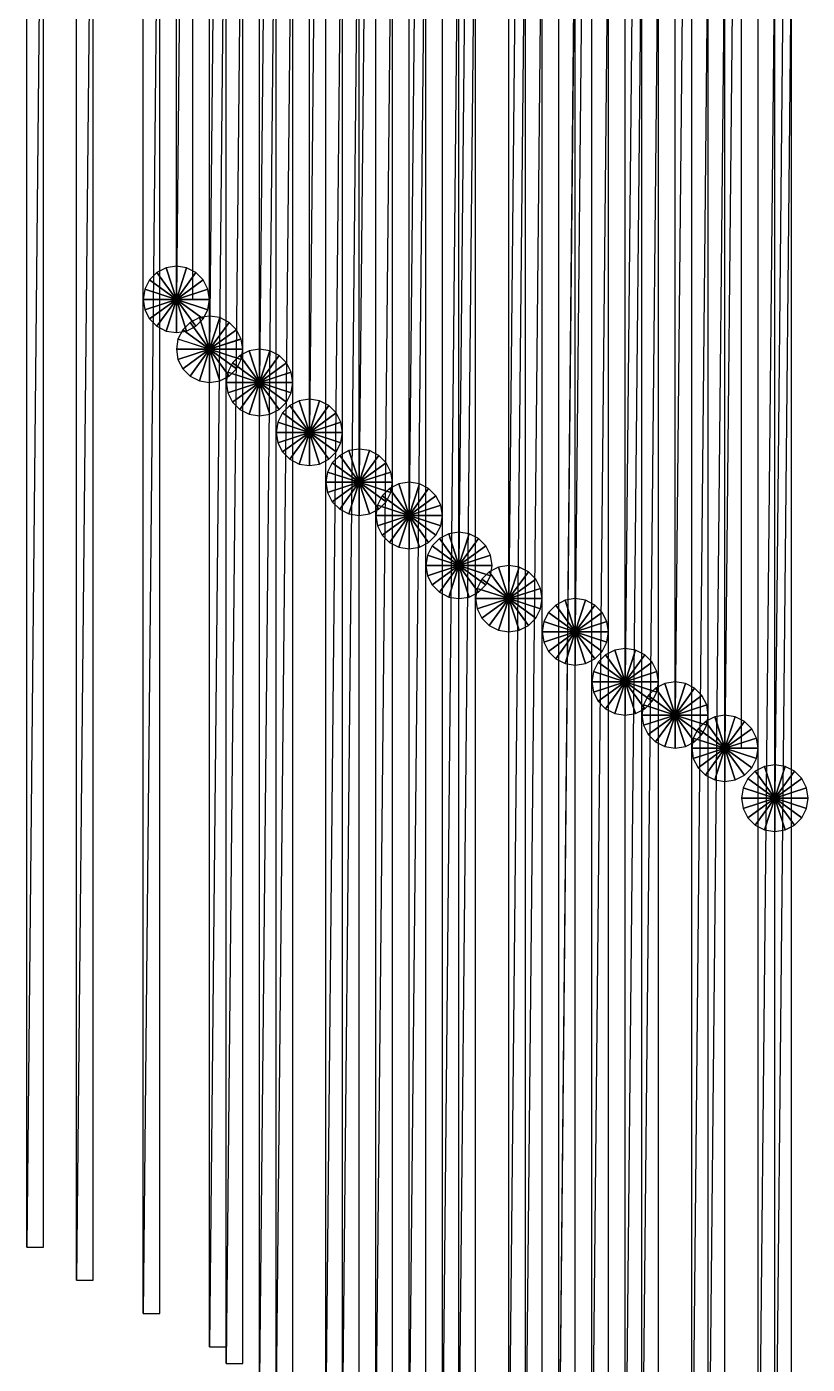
# Model space of a CAD drawing. Header units: metres. Extents: x -172 to 779, y -182 to 937.
# Drawn here: x -123 to -76, y 416 to 496.4 of the extents above; entities that cross this region are included whole.
import ezdxf

# ---------------------------------------------------------------- set-up
doc = ezdxf.new("R2010")
doc.units = ezdxf.units.M

msp = doc.modelspace()

# ---------------------------------------------------------------- linework, layer by layer
for points in [[(-114, 480), (-113, 480), (-113, 581), (-112.9999, 581.0001, 0.0001)], [(-113, 581), (-114, 480), (-114, 581), (-113.9999, 581.0001, 0.0001)], [(-112, 477), (-111, 477), (-111, 578), (-110.9999, 578.0001, 0.0001)], [(-111, 578), (-112, 477), (-112, 578), (-111.9999, 578.0001, 0.0001)], [(-109, 475), (-108, 475), (-108, 576), (-107.9999, 576.0001, 0.0001)], [(-108, 576), (-109, 475), (-109, 576), (-108.9999, 576.0001, 0.0001)], [(-106, 472), (-105, 472), (-105, 573), (-104.9999, 573.0001, 0.0001)], [(-105, 573), (-106, 472), (-106, 573), (-105.9999, 573.0001, 0.0001)], [(-103, 469), (-102, 469), (-102, 570), (-101.9999, 570.0001, 0.0001)], [(-102, 570), (-103, 469), (-103, 570), (-102.9999, 570.0001, 0.0001)], [(-100, 467), (-99, 467), (-99, 568), (-98.9999, 568.0001, 0.0001)], [(-99, 568), (-100, 467), (-100, 568), (-99.9999, 568.0001, 0.0001)], [(-97, 464), (-96, 464), (-96, 565), (-95.9999, 565.0001, 0.0001)], [(-96, 565), (-97, 464), (-97, 565), (-96.9999, 565.0001, 0.0001)], [(-94, 462), (-93, 462), (-93, 563), (-92.9999, 563.0001, 0.0001)], [(-93, 563), (-94, 462), (-94, 563), (-93.9999, 563.0001, 0.0001)], [(-90, 460), (-89, 460), (-89, 561), (-88.9999, 561.0001, 0.0001)], [(-89, 561), (-90, 460), (-90, 561), (-89.9999, 561.0001, 0.0001)], [(-87, 457), (-86, 457), (-86, 558), (-85.9999, 558.0001, 0.0001)], [(-86, 558), (-87, 457), (-87, 558), (-86.9999, 558.0001, 0.0001)], [(-84, 455), (-83, 455), (-83, 556), (-82.9999, 556.0001, 0.0001)], [(-83, 556), (-84, 455), (-84, 556), (-83.9999, 556.0001, 0.0001)], [(-81, 453), (-80, 453), (-80, 554), (-79.9999, 554.0001, 0.0001)], [(-80, 554), (-81, 453), (-81, 554), (-80.9999, 554.0001, 0.0001)], [(-78, 450), (-77, 450), (-77, 551), (-76.9999, 551.0001, 0.0001)], [(-77, 551), (-78, 450), (-78, 551), (-77.9999, 551.0001, 0.0001)], [(-123, 423), (-122, 423), (-122, 524), (-121.9999, 524.0001, 0.0001)], [(-122, 524), (-123, 423), (-123, 524), (-122.9999, 524.0001, 0.0001)], [(-120, 421), (-119, 421), (-119, 522), (-118.9999, 522.0001, 0.0001)], [(-119, 522), (-120, 421), (-120, 522), (-119.9999, 522.0001, 0.0001)], [(-116, 419), (-115, 419), (-115, 520), (-114.9999, 520.0001, 0.0001)], [(-115, 520), (-116, 419), (-116, 520), (-115.9999, 520.0001, 0.0001)], [(-112, 417), (-111, 417), (-111, 518), (-110.9999, 518.0001, 0.0001)], [(-111, 518), (-112, 417), (-112, 518), (-111.9999, 518.0001, 0.0001)], [(-111, 416), (-110, 416), (-110, 517), (-109.9999, 517.0001, 0.0001)], [(-110, 517), (-111, 416), (-111, 517), (-110.9999, 517.0001, 0.0001)], [(-109, 415), (-108, 415), (-108, 516), (-107.9999, 516.0001, 0.0001)], [(-108, 516), (-109, 415), (-109, 516), (-108.9999, 516.0001, 0.0001)], [(-108, 414), (-107, 414), (-107, 515), (-106.9999, 515.0001, 0.0001)], [(-107, 515), (-108, 414), (-108, 515), (-107.9999, 515.0001, 0.0001)], [(-105, 413), (-104, 413), (-104, 514), (-103.9999, 514.0001, 0.0001)], [(-104, 514), (-105, 413), (-105, 514), (-104.9999, 514.0001, 0.0001)], [(-104, 413), (-103, 413), (-103, 514), (-102.9999, 514.0001, 0.0001)], [(-103, 514), (-104, 413), (-104, 514), (-103.9999, 514.0001, 0.0001)], [(-102, 412), (-101, 412), (-101, 513), (-100.9999, 513.0001, 0.0001)], [(-101, 513), (-102, 412), (-102, 513), (-101.9999, 513.0001, 0.0001)], [(-100, 411), (-99, 411), (-99, 512), (-98.9999, 512.0001, 0.0001)], [(-99, 512), (-100, 411), (-100, 512), (-99.9999, 512.0001, 0.0001)], [(-98, 410), (-97, 410), (-97, 511), (-96.9999, 511.0001, 0.0001)], [(-97, 511), (-98, 410), (-98, 511), (-97.9999, 511.0001, 0.0001)], [(-97, 410), (-96, 410), (-96, 511), (-95.9999, 511.0001, 0.0001)], [(-96, 511), (-97, 410), (-97, 511), (-96.9999, 511.0001, 0.0001)], [(-94, 408), (-93, 408), (-93, 509), (-92.9999, 509.0001, 0.0001)], [(-93, 509), (-94, 408), (-94, 509), (-93.9999, 509.0001, 0.0001)], [(-93, 408), (-92, 408), (-92, 509), (-91.9999, 509.0001, 0.0001)], [(-92, 509), (-93, 408), (-93, 509), (-92.9999, 509.0001, 0.0001)], [(-91, 407), (-90, 407), (-90, 508), (-89.9999, 508.0001, 0.0001)], [(-90, 508), (-91, 407), (-91, 508), (-90.9999, 508.0001, 0.0001)], [(-89, 406), (-88, 406), (-88, 507), (-87.9999, 507.0001, 0.0001)], [(-88, 507), (-89, 406), (-89, 507), (-88.9999, 507.0001, 0.0001)], [(-87, 405), (-86, 405), (-86, 506), (-85.9999, 506.0001, 0.0001)], [(-86, 506), (-87, 405), (-87, 506), (-86.9999, 506.0001, 0.0001)], [(-86, 405), (-85, 405), (-85, 506), (-84.9999, 506.0001, 0.0001)], [(-85, 506), (-86, 405), (-86, 506), (-85.9999, 506.0001, 0.0001)], [(-83, 404), (-82, 404), (-82, 505), (-81.9999, 505.0001, 0.0001)], [(-82, 505), (-83, 404), (-83, 505), (-82.9999, 505.0001, 0.0001)], [(-82, 403), (-81, 403), (-81, 504), (-80.9999, 504.0001, 0.0001)], [(-81, 504), (-82, 403), (-82, 504), (-81.9999, 504.0001, 0.0001)], [(-79, 402), (-78, 402), (-78, 503), (-77.9999, 503.0001, 0.0001)], [(-78, 503), (-79, 402), (-79, 503), (-78.9999, 503.0001, 0.0001)], [(-78, 402), (-77, 402), (-77, 503), (-76.9999, 503.0001, 0.0001)], [(-77, 503), (-78, 402), (-78, 503), (-77.9999, 503.0001, 0.0001)], [(-114, 480), (-114.618034, 481.9021), (-115.17557, 481.61804), (-115.17547, 481.61813, 0.0001)], [(-114, 480), (-114, 482), (-114.618034, 481.9021), (-114.617935, 481.9022, 0.0001)], [(-114, 480), (-113.381966, 481.9021), (-114, 482), (-113.9999, 482.0001, 0.0001)], [(-114, 480), (-112.82443, 481.61804), (-113.381966, 481.9021), (-113.38187, 481.9022, 0.0001)], [(-114, 480), (-115.618034, 481.17557), (-115.902115, 480.61804), (-115.902016, 480.61813, 0.0001)], [(-114, 480), (-115.17557, 481.61804), (-115.618034, 481.17557), (-115.617935, 481.17566, 0.0001)], [(-114, 480), (-112.381966, 481.17557), (-112.82443, 481.61804), (-112.82433, 481.61813, 0.0001)], [(-114, 480), (-112.097885, 480.61804), (-112.381966, 481.17557), (-112.38187, 481.17566, 0.0001)], [(-114, 480), (-115.902115, 480.61804), (-116, 480), (-115.9999, 480.0001, 0.0001)], [(-114, 480), (-112, 480), (-112.097885, 480.61804), (-112.097786, 480.61813, 0.0001)], [(-114, 480), (-116, 480), (-115.902115, 479.38196), (-115.902016, 479.38205, 0.0001)], [(-114, 480), (-115.902115, 479.38196), (-115.618034, 478.82443), (-115.617935, 478.82452, 0.0001)], [(-114, 480), (-115.618034, 478.82443), (-115.17557, 478.38196), (-115.17547, 478.38205, 0.0001)], [(-114, 480), (-115.17557, 478.38196), (-114.618034, 478.0979), (-114.617935, 478.098, 0.0001)], [(-114, 480), (-114.618034, 478.0979), (-114, 478), (-113.9999, 478.0001, 0.0001)], [(-114, 480), (-112.097885, 479.38196), (-112, 480), (-111.9999, 480.0001, 0.0001)], [(-114, 480), (-114, 478), (-113.381966, 478.0979), (-113.38187, 478.098, 0.0001)], [(-114, 480), (-113.381966, 478.0979), (-112.82443, 478.38196), (-112.82433, 478.38205, 0.0001)], [(-114, 480), (-112.82443, 478.38196), (-112.381966, 478.82443), (-112.38187, 478.82452, 0.0001)], [(-114, 480), (-112.381966, 478.82443), (-112.097885, 479.38196), (-112.097786, 479.38205, 0.0001)], [(-112, 477), (-112.618034, 478.9021), (-113.17557, 478.61804), (-113.17547, 478.61813, 0.0001)], [(-112, 477), (-112, 479), (-112.618034, 478.9021), (-112.617935, 478.9022, 0.0001)], [(-112, 477), (-111.381966, 478.9021), (-112, 479), (-111.9999, 479.0001, 0.0001)], [(-112, 477), (-110.82443, 478.61804), (-111.381966, 478.9021), (-111.38187, 478.9022, 0.0001)], [(-112, 477), (-113.618034, 478.17557), (-113.902115, 477.61804), (-113.902016, 477.61813, 0.0001)], [(-112, 477), (-113.17557, 478.61804), (-113.618034, 478.17557), (-113.617935, 478.17566, 0.0001)], [(-112, 477), (-110.381966, 478.17557), (-110.82443, 478.61804), (-110.82433, 478.61813, 0.0001)], [(-112, 477), (-110.097885, 477.61804), (-110.381966, 478.17557), (-110.38187, 478.17566, 0.0001)], [(-112, 477), (-113.902115, 477.61804), (-114, 477), (-113.9999, 477.0001, 0.0001)], [(-112, 477), (-110, 477), (-110.097885, 477.61804), (-110.097786, 477.61813, 0.0001)], [(-112, 477), (-114, 477), (-113.902115, 476.38196), (-113.902016, 476.38205, 0.0001)], [(-112, 477), (-113.902115, 476.38196), (-113.618034, 475.82443), (-113.617935, 475.82452, 0.0001)], [(-112, 477), (-113.618034, 475.82443), (-113.17557, 475.38196), (-113.17547, 475.38205, 0.0001)], [(-112, 477), (-113.17557, 475.38196), (-112.618034, 475.0979), (-112.617935, 475.098, 0.0001)], [(-112, 477), (-112.618034, 475.0979), (-112, 475), (-111.9999, 475.0001, 0.0001)], [(-112, 477), (-110.097885, 476.38196), (-110, 477), (-109.9999, 477.0001, 0.0001)], [(-112, 477), (-112, 475), (-111.381966, 475.0979), (-111.38187, 475.098, 0.0001)], [(-112, 477), (-111.381966, 475.0979), (-110.82443, 475.38196), (-110.82433, 475.38205, 0.0001)], [(-112, 477), (-110.82443, 475.38196), (-110.381966, 475.82443), (-110.38187, 475.82452, 0.0001)], [(-112, 477), (-110.381966, 475.82443), (-110.097885, 476.38196), (-110.097786, 476.38205, 0.0001)], [(-109, 475), (-110.17557, 476.61804), (-110.618034, 476.17557), (-110.617935, 476.17566, 0.0001)], [(-109, 475), (-109.618034, 476.9021), (-110.17557, 476.61804), (-110.17547, 476.61813, 0.0001)], [(-109, 475), (-109, 477), (-109.618034, 476.9021), (-109.617935, 476.9022, 0.0001)], [(-109, 475), (-108.381966, 476.9021), (-109, 477), (-108.9999, 477.0001, 0.0001)], [(-109, 475), (-107.82443, 476.61804), (-108.381966, 476.9021), (-108.38187, 476.9022, 0.0001)], [(-109, 475), (-107.381966, 476.17557), (-107.82443, 476.61804), (-107.82433, 476.61813, 0.0001)], [(-109, 475), (-110.902115, 475.61804), (-111, 475), (-110.9999, 475.0001, 0.0001)], [(-109, 475), (-110.618034, 476.17557), (-110.902115, 475.61804), (-110.902016, 475.61813, 0.0001)], [(-109, 475), (-107.097885, 475.61804), (-107.381966, 476.17557), (-107.38187, 476.17566, 0.0001)], [(-109, 475), (-107, 475), (-107.097885, 475.61804), (-107.097786, 475.61813, 0.0001)], [(-109, 475), (-111, 475), (-110.902115, 474.38196), (-110.902016, 474.38205, 0.0001)], [(-109, 475), (-110.902115, 474.38196), (-110.618034, 473.82443), (-110.617935, 473.82452, 0.0001)], [(-109, 475), (-110.618034, 473.82443), (-110.17557, 473.38196), (-110.17547, 473.38205, 0.0001)], [(-109, 475), (-110.17557, 473.38196), (-109.618034, 473.0979), (-109.617935, 473.098, 0.0001)], [(-109, 475), (-109.618034, 473.0979), (-109, 473), (-108.9999, 473.0001, 0.0001)], [(-109, 475), (-107.097885, 474.38196), (-107, 475), (-106.9999, 475.0001, 0.0001)], [(-109, 475), (-109, 473), (-108.381966, 473.0979), (-108.38187, 473.098, 0.0001)], [(-109, 475), (-108.381966, 473.0979), (-107.82443, 473.38196), (-107.82433, 473.38205, 0.0001)], [(-109, 475), (-107.82443, 473.38196), (-107.381966, 473.82443), (-107.38187, 473.82452, 0.0001)], [(-109, 475), (-107.381966, 473.82443), (-107.097885, 474.38196), (-107.097786, 474.38205, 0.0001)], [(-106, 472), (-106.618034, 473.9021), (-107.17557, 473.61804), (-107.17547, 473.61813, 0.0001)], [(-106, 472), (-106, 474), (-106.618034, 473.9021), (-106.617935, 473.9022, 0.0001)], [(-106, 472), (-105.381966, 473.9021), (-106, 474), (-105.9999, 474.0001, 0.0001)], [(-106, 472), (-104.82443, 473.61804), (-105.381966, 473.9021), (-105.38187, 473.9022, 0.0001)], [(-106, 472), (-107.618034, 473.17557), (-107.902115, 472.61804), (-107.902016, 472.61813, 0.0001)], [(-106, 472), (-107.17557, 473.61804), (-107.618034, 473.17557), (-107.617935, 473.17566, 0.0001)], [(-106, 472), (-104.381966, 473.17557), (-104.82443, 473.61804), (-104.82433, 473.61813, 0.0001)], [(-106, 472), (-104.097885, 472.61804), (-104.381966, 473.17557), (-104.38187, 473.17566, 0.0001)], [(-106, 472), (-107.902115, 472.61804), (-108, 472), (-107.9999, 472.0001, 0.0001)], [(-106, 472), (-104, 472), (-104.097885, 472.61804), (-104.097786, 472.61813, 0.0001)], [(-106, 472), (-108, 472), (-107.902115, 471.38196), (-107.902016, 471.38205, 0.0001)], [(-106, 472), (-107.902115, 471.38196), (-107.618034, 470.82443), (-107.617935, 470.82452, 0.0001)], [(-106, 472), (-107.618034, 470.82443), (-107.17557, 470.38196), (-107.17547, 470.38205, 0.0001)], [(-106, 472), (-107.17557, 470.38196), (-106.618034, 470.0979), (-106.617935, 470.098, 0.0001)], [(-106, 472), (-106.618034, 470.0979), (-106, 470), (-105.9999, 470.0001, 0.0001)], [(-106, 472), (-104.097885, 471.38196), (-104, 472), (-103.9999, 472.0001, 0.0001)], [(-106, 472), (-106, 470), (-105.381966, 470.0979), (-105.38187, 470.098, 0.0001)], [(-106, 472), (-105.381966, 470.0979), (-104.82443, 470.38196), (-104.82433, 470.38205, 0.0001)], [(-106, 472), (-104.82443, 470.38196), (-104.381966, 470.82443), (-104.38187, 470.82452, 0.0001)], [(-106, 472), (-104.381966, 470.82443), (-104.097885, 471.38196), (-104.097786, 471.38205, 0.0001)], [(-103, 469), (-103.618034, 470.9021), (-104.17557, 470.61804), (-104.17547, 470.61813, 0.0001)], [(-103, 469), (-103, 471), (-103.618034, 470.9021), (-103.617935, 470.9022, 0.0001)], [(-103, 469), (-102.381966, 470.9021), (-103, 471), (-102.9999, 471.0001, 0.0001)], [(-103, 469), (-101.82443, 470.61804), (-102.381966, 470.9021), (-102.38187, 470.9022, 0.0001)], [(-103, 469), (-104.618034, 470.17557), (-104.902115, 469.61804), (-104.902016, 469.61813, 0.0001)], [(-103, 469), (-104.17557, 470.61804), (-104.618034, 470.17557), (-104.617935, 470.17566, 0.0001)], [(-103, 469), (-101.381966, 470.17557), (-101.82443, 470.61804), (-101.82433, 470.61813, 0.0001)], [(-103, 469), (-101.097885, 469.61804), (-101.381966, 470.17557), (-101.38187, 470.17566, 0.0001)], [(-103, 469), (-104.902115, 469.61804), (-105, 469), (-104.9999, 469.0001, 0.0001)], [(-103, 469), (-101, 469), (-101.097885, 469.61804), (-101.097786, 469.61813, 0.0001)], [(-103, 469), (-105, 469), (-104.902115, 468.38196), (-104.902016, 468.38205, 0.0001)], [(-103, 469), (-104.902115, 468.38196), (-104.618034, 467.82443), (-104.617935, 467.82452, 0.0001)], [(-103, 469), (-104.618034, 467.82443), (-104.17557, 467.38196), (-104.17547, 467.38205, 0.0001)], [(-103, 469), (-104.17557, 467.38196), (-103.618034, 467.0979), (-103.617935, 467.098, 0.0001)], [(-103, 469), (-103.618034, 467.0979), (-103, 467), (-102.9999, 467.0001, 0.0001)], [(-103, 469), (-101.097885, 468.38196), (-101, 469), (-100.9999, 469.0001, 0.0001)], [(-103, 469), (-103, 467), (-102.381966, 467.0979), (-102.38187, 467.098, 0.0001)], [(-103, 469), (-102.381966, 467.0979), (-101.82443, 467.38196), (-101.82433, 467.38205, 0.0001)], [(-103, 469), (-101.82443, 467.38196), (-101.381966, 467.82443), (-101.38187, 467.82452, 0.0001)], [(-103, 469), (-101.381966, 467.82443), (-101.097885, 468.38196), (-101.097786, 468.38205, 0.0001)], [(-100, 467), (-101.17557, 468.61804), (-101.618034, 468.17557), (-101.617935, 468.17566, 0.0001)], [(-100, 467), (-100.618034, 468.9021), (-101.17557, 468.61804), (-101.17547, 468.61813, 0.0001)], [(-100, 467), (-100, 469), (-100.618034, 468.9021), (-100.617935, 468.9022, 0.0001)], [(-100, 467), (-99.381966, 468.9021), (-100, 469), (-99.9999, 469.0001, 0.0001)], [(-100, 467), (-98.82443, 468.61804), (-99.381966, 468.9021), (-99.38187, 468.9022, 0.0001)], [(-100, 467), (-98.381966, 468.17557), (-98.82443, 468.61804), (-98.82433, 468.61813, 0.0001)], [(-100, 467), (-101.902115, 467.61804), (-102, 467), (-101.9999, 467.0001, 0.0001)], [(-100, 467), (-101.618034, 468.17557), (-101.902115, 467.61804), (-101.902016, 467.61813, 0.0001)], [(-100, 467), (-98.097885, 467.61804), (-98.381966, 468.17557), (-98.38187, 468.17566, 0.0001)], [(-100, 467), (-98, 467), (-98.097885, 467.61804), (-98.097786, 467.61813, 0.0001)], [(-100, 467), (-102, 467), (-101.902115, 466.38196), (-101.902016, 466.38205, 0.0001)], [(-100, 467), (-101.902115, 466.38196), (-101.618034, 465.82443), (-101.617935, 465.82452, 0.0001)], [(-100, 467), (-101.618034, 465.82443), (-101.17557, 465.38196), (-101.17547, 465.38205, 0.0001)], [(-100, 467), (-101.17557, 465.38196), (-100.618034, 465.0979), (-100.617935, 465.098, 0.0001)], [(-100, 467), (-100.618034, 465.0979), (-100, 465), (-99.9999, 465.0001, 0.0001)], [(-100, 467), (-98.097885, 466.38196), (-98, 467), (-97.9999, 467.0001, 0.0001)], [(-100, 467), (-100, 465), (-99.381966, 465.0979), (-99.38187, 465.098, 0.0001)], [(-100, 467), (-99.381966, 465.0979), (-98.82443, 465.38196), (-98.82433, 465.38205, 0.0001)], [(-100, 467), (-98.82443, 465.38196), (-98.381966, 465.82443), (-98.38187, 465.82452, 0.0001)], [(-100, 467), (-98.381966, 465.82443), (-98.097885, 466.38196), (-98.097786, 466.38205, 0.0001)], [(-97, 464), (-97.618034, 465.9021), (-98.17557, 465.61804), (-98.17547, 465.61813, 0.0001)], [(-97, 464), (-97, 466), (-97.618034, 465.9021), (-97.617935, 465.9022, 0.0001)], [(-97, 464), (-96.381966, 465.9021), (-97, 466), (-96.9999, 466.0001, 0.0001)], [(-97, 464), (-95.82443, 465.61804), (-96.381966, 465.9021), (-96.38187, 465.9022, 0.0001)], [(-97, 464), (-98.618034, 465.17557), (-98.902115, 464.61804), (-98.902016, 464.61813, 0.0001)], [(-97, 464), (-98.17557, 465.61804), (-98.618034, 465.17557), (-98.617935, 465.17566, 0.0001)], [(-97, 464), (-95.381966, 465.17557), (-95.82443, 465.61804), (-95.82433, 465.61813, 0.0001)], [(-97, 464), (-95.097885, 464.61804), (-95.381966, 465.17557), (-95.38187, 465.17566, 0.0001)], [(-97, 464), (-98.902115, 464.61804), (-99, 464), (-98.9999, 464.0001, 0.0001)], [(-97, 464), (-95, 464), (-95.097885, 464.61804), (-95.097786, 464.61813, 0.0001)], [(-97, 464), (-99, 464), (-98.902115, 463.38196), (-98.902016, 463.38205, 0.0001)], [(-97, 464), (-98.902115, 463.38196), (-98.618034, 462.82443), (-98.617935, 462.82452, 0.0001)], [(-97, 464), (-98.618034, 462.82443), (-98.17557, 462.38196), (-98.17547, 462.38205, 0.0001)], [(-97, 464), (-98.17557, 462.38196), (-97.618034, 462.0979), (-97.617935, 462.098, 0.0001)], [(-97, 464), (-97.618034, 462.0979), (-97, 462), (-96.9999, 462.0001, 0.0001)], [(-97, 464), (-95.097885, 463.38196), (-95, 464), (-94.9999, 464.0001, 0.0001)], [(-97, 464), (-97, 462), (-96.381966, 462.0979), (-96.38187, 462.098, 0.0001)], [(-97, 464), (-96.381966, 462.0979), (-95.82443, 462.38196), (-95.82433, 462.38205, 0.0001)], [(-97, 464), (-95.82443, 462.38196), (-95.381966, 462.82443), (-95.38187, 462.82452, 0.0001)], [(-97, 464), (-95.381966, 462.82443), (-95.097885, 463.38196), (-95.097786, 463.38205, 0.0001)], [(-94, 462), (-95.17557, 463.61804), (-95.618034, 463.17557), (-95.617935, 463.17566, 0.0001)], [(-94, 462), (-94.618034, 463.9021), (-95.17557, 463.61804), (-95.17547, 463.61813, 0.0001)], [(-94, 462), (-94, 464), (-94.618034, 463.9021), (-94.617935, 463.9022, 0.0001)], [(-94, 462), (-93.381966, 463.9021), (-94, 464), (-93.9999, 464.0001, 0.0001)], [(-94, 462), (-92.82443, 463.61804), (-93.381966, 463.9021), (-93.38187, 463.9022, 0.0001)], [(-94, 462), (-92.381966, 463.17557), (-92.82443, 463.61804), (-92.82433, 463.61813, 0.0001)], [(-94, 462), (-95.902115, 462.61804), (-96, 462), (-95.9999, 462.0001, 0.0001)], [(-94, 462), (-95.618034, 463.17557), (-95.902115, 462.61804), (-95.902016, 462.61813, 0.0001)], [(-94, 462), (-92.097885, 462.61804), (-92.381966, 463.17557), (-92.38187, 463.17566, 0.0001)], [(-94, 462), (-92, 462), (-92.097885, 462.61804), (-92.097786, 462.61813, 0.0001)], [(-94, 462), (-96, 462), (-95.902115, 461.38196), (-95.902016, 461.38205, 0.0001)], [(-94, 462), (-95.902115, 461.38196), (-95.618034, 460.82443), (-95.617935, 460.82452, 0.0001)], [(-94, 462), (-95.618034, 460.82443), (-95.17557, 460.38196), (-95.17547, 460.38205, 0.0001)], [(-94, 462), (-95.17557, 460.38196), (-94.618034, 460.0979), (-94.617935, 460.098, 0.0001)], [(-94, 462), (-94.618034, 460.0979), (-94, 460), (-93.9999, 460.0001, 0.0001)], [(-94, 462), (-92.097885, 461.38196), (-92, 462), (-91.9999, 462.0001, 0.0001)], [(-94, 462), (-94, 460), (-93.381966, 460.0979), (-93.38187, 460.098, 0.0001)], [(-94, 462), (-93.381966, 460.0979), (-92.82443, 460.38196), (-92.82433, 460.38205, 0.0001)], [(-94, 462), (-92.82443, 460.38196), (-92.381966, 460.82443), (-92.38187, 460.82452, 0.0001)], [(-94, 462), (-92.381966, 460.82443), (-92.097885, 461.38196), (-92.097786, 461.38205, 0.0001)], [(-90, 460), (-90.618034, 461.9021), (-91.17557, 461.61804), (-91.17547, 461.61813, 0.0001)], [(-90, 460), (-90, 462), (-90.618034, 461.9021), (-90.617935, 461.9022, 0.0001)], [(-90, 460), (-89.381966, 461.9021), (-90, 462), (-89.9999, 462.0001, 0.0001)], [(-90, 460), (-88.82443, 461.61804), (-89.381966, 461.9021), (-89.38187, 461.9022, 0.0001)], [(-90, 460), (-91.618034, 461.17557), (-91.902115, 460.61804), (-91.902016, 460.61813, 0.0001)], [(-90, 460), (-91.17557, 461.61804), (-91.618034, 461.17557), (-91.617935, 461.17566, 0.0001)], [(-90, 460), (-88.381966, 461.17557), (-88.82443, 461.61804), (-88.82433, 461.61813, 0.0001)], [(-90, 460), (-88.097885, 460.61804), (-88.381966, 461.17557), (-88.38187, 461.17566, 0.0001)], [(-90, 460), (-91.902115, 460.61804), (-92, 460), (-91.9999, 460.0001, 0.0001)], [(-90, 460), (-88, 460), (-88.097885, 460.61804), (-88.097786, 460.61813, 0.0001)], [(-90, 460), (-92, 460), (-91.902115, 459.38196), (-91.902016, 459.38205, 0.0001)], [(-90, 460), (-91.902115, 459.38196), (-91.618034, 458.82443), (-91.617935, 458.82452, 0.0001)], [(-90, 460), (-91.618034, 458.82443), (-91.17557, 458.38196), (-91.17547, 458.38205, 0.0001)], [(-90, 460), (-91.17557, 458.38196), (-90.618034, 458.0979), (-90.617935, 458.098, 0.0001)], [(-90, 460), (-90.618034, 458.0979), (-90, 458), (-89.9999, 458.0001, 0.0001)], [(-90, 460), (-88.097885, 459.38196), (-88, 460), (-87.9999, 460.0001, 0.0001)], [(-90, 460), (-90, 458), (-89.381966, 458.0979), (-89.38187, 458.098, 0.0001)], [(-90, 460), (-89.381966, 458.0979), (-88.82443, 458.38196), (-88.82433, 458.38205, 0.0001)], [(-90, 460), (-88.82443, 458.38196), (-88.381966, 458.82443), (-88.38187, 458.82452, 0.0001)], [(-90, 460), (-88.381966, 458.82443), (-88.097885, 459.38196), (-88.097786, 459.38205, 0.0001)], [(-87, 457), (-88.17557, 458.61804), (-88.618034, 458.17557), (-88.617935, 458.17566, 0.0001)], [(-87, 457), (-87.618034, 458.9021), (-88.17557, 458.61804), (-88.17547, 458.61813, 0.0001)], [(-87, 457), (-87, 459), (-87.618034, 458.9021), (-87.617935, 458.9022, 0.0001)], [(-87, 457), (-86.381966, 458.9021), (-87, 459), (-86.9999, 459.0001, 0.0001)], [(-87, 457), (-85.82443, 458.61804), (-86.381966, 458.9021), (-86.38187, 458.9022, 0.0001)], [(-87, 457), (-85.381966, 458.17557), (-85.82443, 458.61804), (-85.82433, 458.61813, 0.0001)], [(-87, 457), (-88.618034, 458.17557), (-88.902115, 457.61804), (-88.902016, 457.61813, 0.0001)], [(-87, 457), (-85.097885, 457.61804), (-85.381966, 458.17557), (-85.38187, 458.17566, 0.0001)], [(-87, 457), (-88.902115, 457.61804), (-89, 457), (-88.9999, 457.0001, 0.0001)], [(-87, 457), (-89, 457), (-88.902115, 456.38196), (-88.902016, 456.38205, 0.0001)], [(-87, 457), (-88.902115, 456.38196), (-88.618034, 455.82443), (-88.617935, 455.82452, 0.0001)], [(-87, 457), (-88.618034, 455.82443), (-88.17557, 455.38196), (-88.17547, 455.38205, 0.0001)], [(-87, 457), (-88.17557, 455.38196), (-87.618034, 455.0979), (-87.617935, 455.098, 0.0001)], [(-87, 457), (-87.618034, 455.0979), (-87, 455), (-86.9999, 455.0001, 0.0001)], [(-87, 457), (-85, 457), (-85.097885, 457.61804), (-85.097786, 457.61813, 0.0001)], [(-87, 457), (-85.097885, 456.38196), (-85, 457), (-84.9999, 457.0001, 0.0001)], [(-87, 457), (-87, 455), (-86.381966, 455.0979), (-86.38187, 455.098, 0.0001)], [(-87, 457), (-86.381966, 455.0979), (-85.82443, 455.38196), (-85.82433, 455.38205, 0.0001)], [(-87, 457), (-85.82443, 455.38196), (-85.381966, 455.82443), (-85.38187, 455.82452, 0.0001)], [(-87, 457), (-85.381966, 455.82443), (-85.097885, 456.38196), (-85.097786, 456.38205, 0.0001)], [(-84, 455), (-84, 457), (-84.618034, 456.9021), (-84.617935, 456.9022, 0.0001)], [(-84, 455), (-83.381966, 456.9021), (-84, 457), (-83.9999, 457.0001, 0.0001)], [(-84, 455), (-85.618034, 456.17557), (-85.902115, 455.61804), (-85.902016, 455.61813, 0.0001)], [(-84, 455), (-85.17557, 456.61804), (-85.618034, 456.17557), (-85.617935, 456.17566, 0.0001)], [(-84, 455), (-84.618034, 456.9021), (-85.17557, 456.61804), (-85.17547, 456.61813, 0.0001)], [(-84, 455), (-82.82443, 456.61804), (-83.381966, 456.9021), (-83.38187, 456.9022, 0.0001)], [(-84, 455), (-82.381966, 456.17557), (-82.82443, 456.61804), (-82.82433, 456.61813, 0.0001)], [(-84, 455), (-82.097885, 455.61804), (-82.381966, 456.17557), (-82.38187, 456.17566, 0.0001)], [(-84, 455), (-85.902115, 455.61804), (-86, 455), (-85.9999, 455.0001, 0.0001)], [(-84, 455), (-82, 455), (-82.097885, 455.61804), (-82.097786, 455.61813, 0.0001)], [(-84, 455), (-86, 455), (-85.902115, 454.38196), (-85.902016, 454.38205, 0.0001)], [(-84, 455), (-85.902115, 454.38196), (-85.618034, 453.82443), (-85.617935, 453.82452, 0.0001)], [(-84, 455), (-85.618034, 453.82443), (-85.17557, 453.38196), (-85.17547, 453.38205, 0.0001)], [(-84, 455), (-85.17557, 453.38196), (-84.618034, 453.0979), (-84.617935, 453.098, 0.0001)], [(-84, 455), (-84.618034, 453.0979), (-84, 453), (-83.9999, 453.0001, 0.0001)], [(-84, 455), (-82.097885, 454.38196), (-82, 455), (-81.9999, 455.0001, 0.0001)], [(-84, 455), (-84, 453), (-83.381966, 453.0979), (-83.38187, 453.098, 0.0001)], [(-84, 455), (-83.381966, 453.0979), (-82.82443, 453.38196), (-82.82433, 453.38205, 0.0001)], [(-84, 455), (-82.82443, 453.38196), (-82.381966, 453.82443), (-82.38187, 453.82452, 0.0001)], [(-84, 455), (-82.381966, 453.82443), (-82.097885, 454.38196), (-82.097786, 454.38205, 0.0001)], [(-81, 453), (-82.17557, 454.61804), (-82.618034, 454.17557), (-82.617935, 454.17566, 0.0001)], [(-81, 453), (-81.618034, 454.9021), (-82.17557, 454.61804), (-82.17547, 454.61813, 0.0001)], [(-81, 453), (-81, 455), (-81.618034, 454.9021), (-81.617935, 454.9022, 0.0001)], [(-81, 453), (-80.381966, 454.9021), (-81, 455), (-80.9999, 455.0001, 0.0001)], [(-81, 453), (-79.82443, 454.61804), (-80.381966, 454.9021), (-80.38187, 454.9022, 0.0001)], [(-81, 453), (-79.381966, 454.17557), (-79.82443, 454.61804), (-79.82433, 454.61813, 0.0001)], [(-81, 453), (-82.618034, 454.17557), (-82.902115, 453.61804), (-82.902016, 453.61813, 0.0001)], [(-81, 453), (-79.097885, 453.61804), (-79.381966, 454.17557), (-79.38187, 454.17566, 0.0001)], [(-81, 453), (-82.902115, 453.61804), (-83, 453), (-82.9999, 453.0001, 0.0001)], [(-81, 453), (-83, 453), (-82.902115, 452.38196), (-82.902016, 452.38205, 0.0001)], [(-81, 453), (-82.902115, 452.38196), (-82.618034, 451.82443), (-82.617935, 451.82452, 0.0001)], [(-81, 453), (-82.618034, 451.82443), (-82.17557, 451.38196), (-82.17547, 451.38205, 0.0001)], [(-81, 453), (-82.17557, 451.38196), (-81.618034, 451.0979), (-81.617935, 451.098, 0.0001)], [(-81, 453), (-81.618034, 451.0979), (-81, 451), (-80.9999, 451.0001, 0.0001)], [(-81, 453), (-79, 453), (-79.097885, 453.61804), (-79.097786, 453.61813, 0.0001)], [(-81, 453), (-79.097885, 452.38196), (-79, 453), (-78.9999, 453.0001, 0.0001)], [(-81, 453), (-81, 451), (-80.381966, 451.0979), (-80.38187, 451.098, 0.0001)], [(-81, 453), (-80.381966, 451.0979), (-79.82443, 451.38196), (-79.82433, 451.38205, 0.0001)], [(-81, 453), (-79.82443, 451.38196), (-79.381966, 451.82443), (-79.38187, 451.82452, 0.0001)], [(-81, 453), (-79.381966, 451.82443), (-79.097885, 452.38196), (-79.097786, 452.38205, 0.0001)], [(-78, 450), (-79.17557, 451.61804), (-79.618034, 451.17557), (-79.617935, 451.17566, 0.0001)], [(-78, 450), (-78.618034, 451.9021), (-79.17557, 451.61804), (-79.17547, 451.61813, 0.0001)], [(-78, 450), (-78, 452), (-78.618034, 451.9021), (-78.617935, 451.9022, 0.0001)], [(-78, 450), (-77.381966, 451.9021), (-78, 452), (-77.9999, 452.0001, 0.0001)], [(-78, 450), (-76.82443, 451.61804), (-77.381966, 451.9021), (-77.38187, 451.9022, 0.0001)], [(-78, 450), (-76.381966, 451.17557), (-76.82443, 451.61804), (-76.82433, 451.61813, 0.0001)], [(-78, 450), (-79.902115, 450.61804), (-80, 450), (-79.9999, 450.0001, 0.0001)], [(-78, 450), (-79.618034, 451.17557), (-79.902115, 450.61804), (-79.902016, 450.61813, 0.0001)], [(-78, 450), (-76.097885, 450.61804), (-76.381966, 451.17557), (-76.38187, 451.17566, 0.0001)], [(-78, 450), (-76, 450), (-76.097885, 450.61804), (-76.097786, 450.61813, 0.0001)], [(-78, 450), (-80, 450), (-79.902115, 449.38196), (-79.902016, 449.38205, 0.0001)], [(-78, 450), (-79.902115, 449.38196), (-79.618034, 448.82443), (-79.617935, 448.82452, 0.0001)], [(-78, 450), (-79.618034, 448.82443), (-79.17557, 448.38196), (-79.17547, 448.38205, 0.0001)], [(-78, 450), (-79.17557, 448.38196), (-78.618034, 448.0979), (-78.617935, 448.098, 0.0001)], [(-78, 450), (-78.618034, 448.0979), (-78, 448), (-77.9999, 448.0001, 0.0001)], [(-78, 450), (-76.097885, 449.38196), (-76, 450), (-75.9999, 450.0001, 0.0001)], [(-78, 450), (-78, 448), (-77.381966, 448.0979), (-77.38187, 448.098, 0.0001)], [(-78, 450), (-77.381966, 448.0979), (-76.82443, 448.38196), (-76.82433, 448.38205, 0.0001)], [(-78, 450), (-76.82443, 448.38196), (-76.381966, 448.82443), (-76.38187, 448.82452, 0.0001)], [(-78, 450), (-76.381966, 448.82443), (-76.097885, 449.38196), (-76.097786, 449.38205, 0.0001)]]:
    msp.add_3dface(points)

doc.saveas('drawing.dxf')
